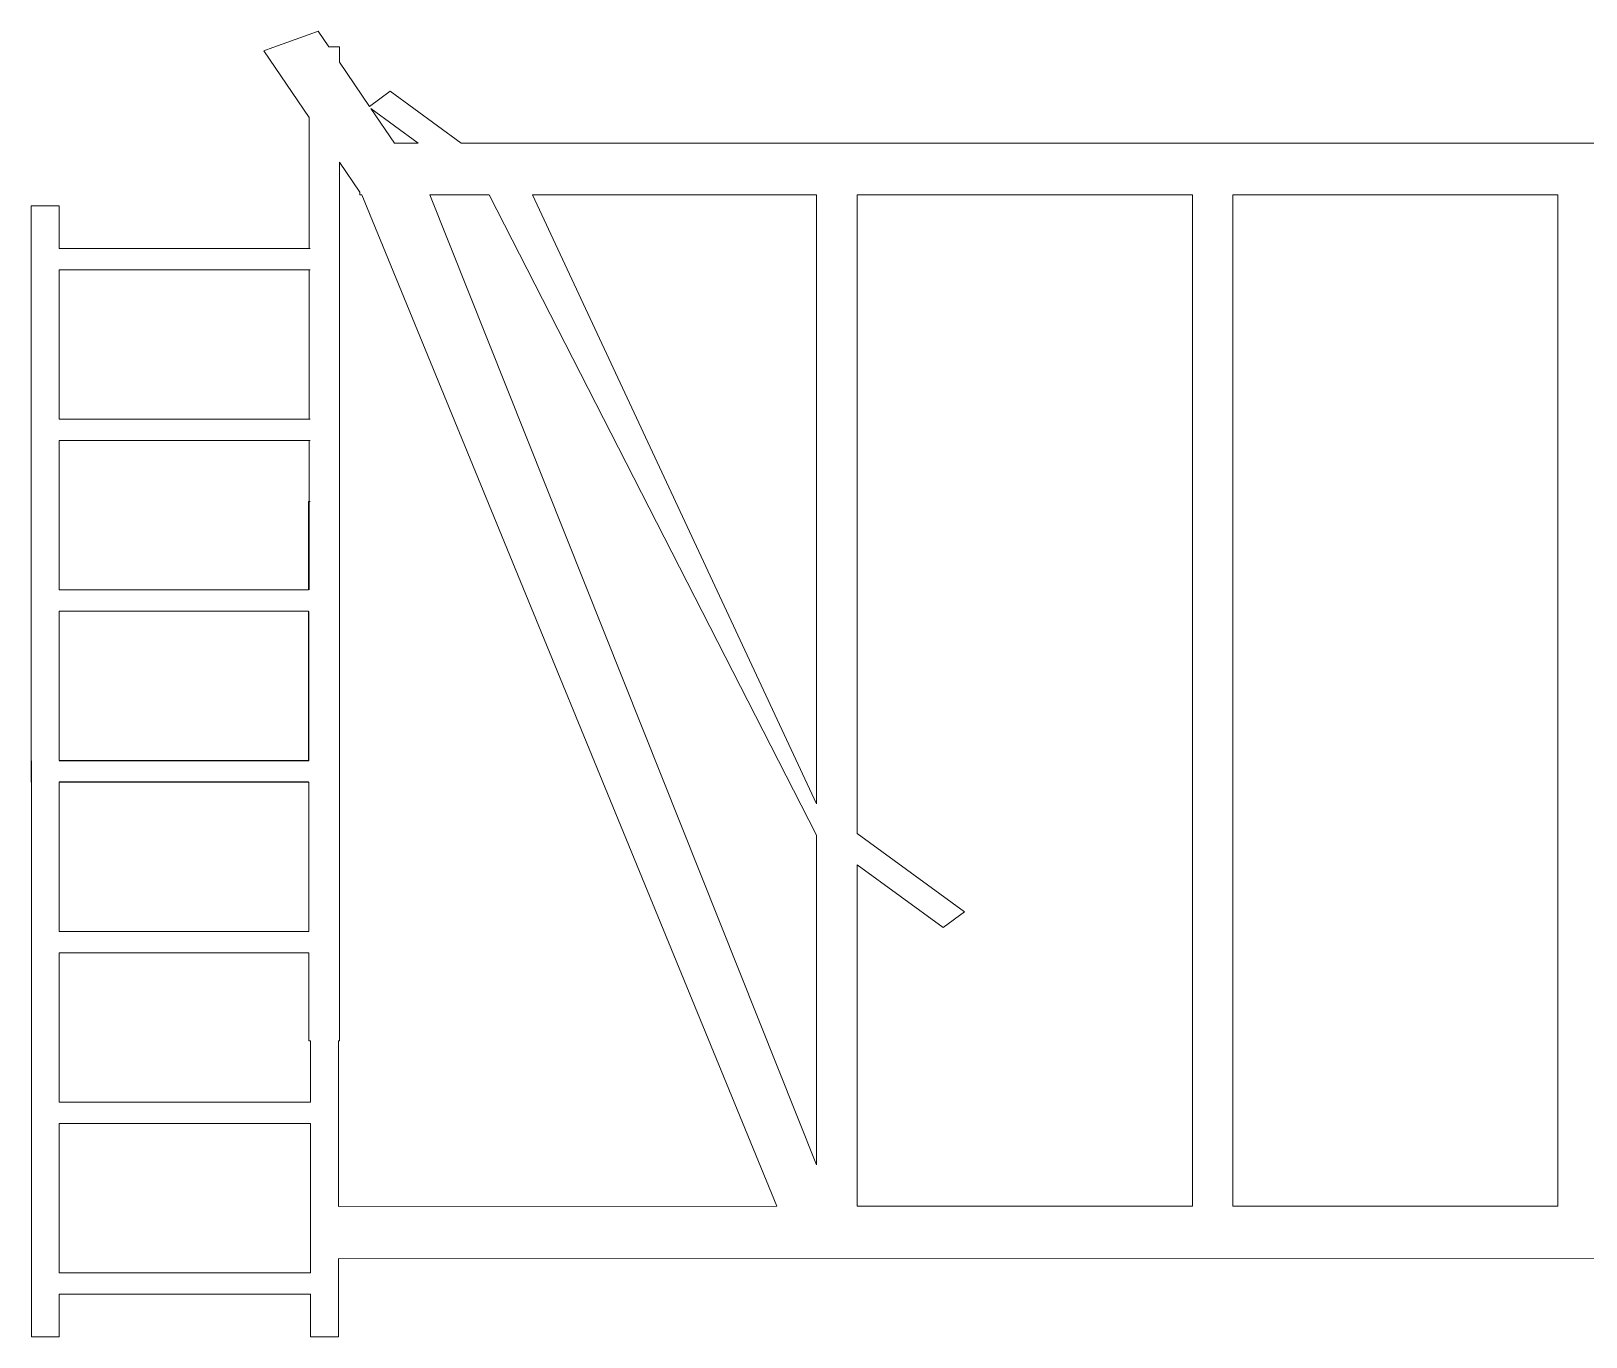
# Model space of a CAD drawing. Header units: millimetres. Extents: x -157 to 980, y -95 to 1044.
# Drawn here: x -156.4 to -103.5, y -19.7 to 24.8 of the extents above; entities that cross this region are included whole.
import ezdxf

# ---------------------------------------------------------------- set-up
doc = ezdxf.new("R2010")
doc.units = ezdxf.units.MM
doc.header["$MEASUREMENT"] = 0
doc.layers.add('Layer 1', color=7, linetype='Continuous')

msp = doc.modelspace()

# ---------------------------------------------------------------- linework, layer by layer
at = {"layer": 'Layer 1', "color": 1, "lineweight": 9}
for points, knots in [([(-35.9525, 17.3578), (-35.9525, 17.3578), (-35.9525, 21.8407), (-35.9525, 21.8407), (-35.9525, 21.8407), (-35.9525, 21.8407), (-34.4098, 24.1076), (-34.4098, 24.1076), (-34.4098, 24.1076), (-34.4098, 24.1076), (-34.7177, 24.2199), (-34.7177, 24.2199), (-34.7177, 24.2199), (-34.7177, 24.2199), (-35.9559, 24.6695), (-35.9559, 24.6695), (-35.9559, 24.6695), (-35.9559, 24.6695), (-36.2672, 24.7813), (-36.2672, 24.7813), (-36.2672, 24.7813), (-36.2672, 24.7813), (-36.6292, 24.2495), (-36.6292, 24.2495), (-36.6292, 24.2495), (-36.6292, 24.2495), (-36.9897, 24.2495), (-36.9897, 24.2495), (-36.9897, 24.2495), (-36.9897, 24.2495), (-36.9897, 23.7198), (-36.9897, 23.7198), (-36.9897, 23.7198), (-36.9897, 23.7198), (-38.0115, 22.2184), (-38.0115, 22.2184), (-38.0115, 22.2184), (-38.0115, 22.2184), (-38.719, 22.7349), (-38.719, 22.7349), (-38.719, 22.7349), (-38.719, 22.7349), (-41.1398, 20.9679), (-41.1398, 20.9679), (-41.1398, 20.9679), (-41.1398, 20.9679), (-141.7747, 20.9679), (-141.7747, 20.9679), (-141.7747, 20.9679), (-141.7747, 20.9679), (-144.1956, 22.7349), (-144.1956, 22.7349), (-144.1956, 22.7349), (-144.1956, 22.7349), (-144.9031, 22.2182), (-144.9031, 22.2182), (-144.9031, 22.2182), (-144.9031, 22.2182), (-145.9248, 23.7192), (-145.9248, 23.7192), (-145.9248, 23.7192), (-145.9248, 23.7192), (-145.9248, 24.2495), (-145.9248, 24.2495), (-145.9248, 24.2495), (-145.9248, 24.2495), (-146.2856, 24.2495), (-146.2856, 24.2495), (-146.2856, 24.2495), (-146.2856, 24.2495), (-146.6477, 24.7813), (-146.6477, 24.7813), (-146.6477, 24.7813), (-146.6477, 24.7813), (-146.9589, 24.6695), (-146.9589, 24.6695), (-146.9589, 24.6695), (-146.9589, 24.6695), (-148.1968, 24.2199), (-148.1968, 24.2199), (-148.1968, 24.2199), (-148.1968, 24.2199), (-148.5046, 24.1076), (-148.5046, 24.1076), (-148.5046, 24.1076), (-148.5046, 24.1076), (-146.9606, 21.8439), (-146.9606, 21.8439), (-146.9606, 21.8439), (-146.9606, 21.8439), (-146.9606, 17.3732), (-146.9606, 17.3732)], [0, 0, 0, 0, 0.0416667, 0.0416667, 0.0416667, 0.0416667, 0.0833333, 0.0833333, 0.0833333, 0.0833333, 0.125, 0.125, 0.125, 0.125, 0.1666667, 0.1666667, 0.1666667, 0.1666667, 0.2083333, 0.2083333, 0.2083333, 0.2083333, 0.25, 0.25, 0.25, 0.25, 0.2916667, 0.2916667, 0.2916667, 0.2916667, 0.3333333, 0.3333333, 0.3333333, 0.3333333, 0.375, 0.375, 0.375, 0.375, 0.4166667, 0.4166667, 0.4166667, 0.4166667, 0.4583333, 0.4583333, 0.4583333, 0.4583333, 0.5, 0.5, 0.5, 0.5, 0.5416667, 0.5416667, 0.5416667, 0.5416667, 0.5833333, 0.5833333, 0.5833333, 0.5833333, 0.625, 0.625, 0.625, 0.625, 0.6666667, 0.6666667, 0.6666667, 0.6666667, 0.7083333, 0.7083333, 0.7083333, 0.7083333, 0.75, 0.75, 0.75, 0.75, 0.7916667, 0.7916667, 0.7916667, 0.7916667, 0.8333333, 0.8333333, 0.8333333, 0.8333333, 0.875, 0.875, 0.875, 0.875, 0.9166667, 0.9166667, 0.9166667, 0.9166667, 1, 1, 1, 1]), ([(-143.2415, 20.9679), (-143.2415, 20.9679), (-144.0521, 20.9679), (-144.0521, 20.9679), (-144.0521, 20.9679), (-144.0521, 20.9679), (-144.8524, 22.1438), (-144.8524, 22.1438), (-144.8524, 22.1438), (-144.8524, 22.1438), (-143.2415, 20.9679), (-143.2415, 20.9679)], [0, 0, 0, 0, 0.25, 0.25, 0.25, 0.25, 0.5, 0.5, 0.5, 0.5, 1, 1, 1, 1]), ([(-145.9572, -15.2526), (-145.9572, -15.2526), (-145.9572, -9.6122), (-145.9572, -9.6122), (-145.9572, -9.6122), (-145.9572, -9.6122), (-145.9248, -9.6122), (-145.9248, -9.6122), (-145.9248, -9.6122), (-145.9248, -9.6122), (-145.9248, 20.3164), (-145.9248, 20.3164), (-145.9248, 20.3164), (-145.9248, 20.3164), (-145.2333, 19.3002), (-145.2333, 19.3002), (-145.2333, 19.3002), (-145.2333, 19.3002), (-145.2333, 19.2009), (-145.2333, 19.2009), (-145.2333, 19.2009), (-145.2333, 19.2009), (-145.1657, 19.2009), (-145.1657, 19.2009), (-145.1657, 19.2009), (-145.1657, 19.2009), (-131.0303, -15.2392), (-131.0303, -15.2392), (-131.0303, -15.2392), (-131.0303, -15.2392), (-145.9572, -15.2511), (-145.9572, -15.2511)], [0, 0, 0, 0, 0.1111111, 0.1111111, 0.1111111, 0.1111111, 0.2222222, 0.2222222, 0.2222222, 0.2222222, 0.3333333, 0.3333333, 0.3333333, 0.3333333, 0.4444444, 0.4444444, 0.4444444, 0.4444444, 0.5555556, 0.5555556, 0.5555556, 0.5555556, 0.6666667, 0.6666667, 0.6666667, 0.6666667, 0.7777778, 0.7777778, 0.7777778, 0.7777778, 1, 1, 1, 1]), ([(-142.8494, 19.2009), (-142.8494, 19.2009), (-140.8205, 19.2009), (-140.8205, 19.2009), (-140.8205, 19.2009), (-140.8205, 19.2009), (-129.6711, -2.6048), (-129.6711, -2.6048), (-129.6711, -2.6048), (-129.6711, -2.6048), (-129.6711, -13.8287), (-129.6711, -13.8287), (-129.6711, -13.8287), (-129.6711, -13.8287), (-142.8494, 19.2009), (-142.8494, 19.2009)], [0, 0, 0, 0, 0.2, 0.2, 0.2, 0.2, 0.4, 0.4, 0.4, 0.4, 0.6, 0.6, 0.6, 0.6, 1, 1, 1, 1]), ([(-139.354, 19.2009), (-139.354, 19.2009), (-129.6711, 19.2009), (-129.6711, 19.2009), (-129.6711, 19.2009), (-129.6711, 19.2009), (-129.6711, -1.5342), (-129.6711, -1.5342), (-129.6711, -1.5342), (-129.6711, -1.5342), (-139.354, 19.2009), (-139.354, 19.2009)], [0, 0, 0, 0, 0.25, 0.25, 0.25, 0.25, 0.5, 0.5, 0.5, 0.5, 1, 1, 1, 1]), ([(-116.8756, -15.2392), (-116.8756, -15.2392), (-128.2878, -15.2392), (-128.2878, -15.2392), (-128.2878, -15.2392), (-128.2878, -15.2392), (-128.2878, -3.6145), (-128.2878, -3.6145), (-128.2878, -3.6145), (-128.2878, -3.6145), (-125.3655, -5.7475), (-125.3655, -5.7475), (-125.3655, -5.7475), (-125.3655, -5.7475), (-124.6324, -5.212), (-124.6324, -5.212), (-124.6324, -5.212), (-124.6324, -5.212), (-128.2878, -2.5439), (-128.2878, -2.5439), (-128.2878, -2.5439), (-128.2878, -2.5439), (-128.2878, 19.2009), (-128.2878, 19.2009), (-128.2878, 19.2009), (-128.2878, 19.2009), (-116.8756, 19.2009), (-116.8756, 19.2009), (-116.8756, 19.2009), (-116.8756, 19.2009), (-116.8756, -15.2392), (-116.8756, -15.2392)], [0, 0, 0, 0, 0.1111111, 0.1111111, 0.1111111, 0.1111111, 0.2222222, 0.2222222, 0.2222222, 0.2222222, 0.3333333, 0.3333333, 0.3333333, 0.3333333, 0.4444444, 0.4444444, 0.4444444, 0.4444444, 0.5555556, 0.5555556, 0.5555556, 0.5555556, 0.6666667, 0.6666667, 0.6666667, 0.6666667, 0.7777778, 0.7777778, 0.7777778, 0.7777778, 1, 1, 1, 1]), ([(-104.4258, -15.2392), (-104.4258, -15.2392), (-115.4921, -15.2392), (-115.4921, -15.2392), (-115.4921, -15.2392), (-115.4921, -15.2392), (-115.4921, 19.2009), (-115.4921, 19.2009), (-115.4921, 19.2009), (-115.4921, 19.2009), (-104.4258, 19.2009), (-104.4258, 19.2009), (-104.4258, 19.2009), (-104.4258, 19.2009), (-104.4258, -15.2392), (-104.4258, -15.2392)], [0, 0, 0, 0, 0.2, 0.2, 0.2, 0.2, 0.4, 0.4, 0.4, 0.4, 0.6, 0.6, 0.6, 0.6, 1, 1, 1, 1]), ([(-156.4265, -0.8012), (-156.4265, -0.8012), (-156.4265, 18.8349), (-156.4265, 18.8349), (-156.4265, 18.8349), (-156.4265, 18.8349), (-155.4756, 18.8349), (-155.4756, 18.8349), (-155.4756, 18.8349), (-155.4756, 18.8349), (-155.4756, 17.3819), (-155.4756, 17.3819), (-155.4756, 17.3819), (-155.4756, 17.3819), (-146.9189, 17.3819), (-146.9189, 17.3819)], [0, 0, 0, 0, 0.2, 0.2, 0.2, 0.2, 0.4, 0.4, 0.4, 0.4, 0.6, 0.6, 0.6, 0.6, 1, 1, 1, 1]), ([(-146.9189, 16.6553), (-146.9189, 16.6553), (-155.4756, 16.6553), (-155.4756, 16.6553), (-155.4756, 16.6553), (-155.4756, 16.6553), (-155.4756, 11.5691), (-155.4756, 11.5691), (-155.4756, 11.5691), (-155.4756, 11.5691), (-146.9189, 11.5691), (-146.9189, 11.5691)], [0, 0, 0, 0, 0.25, 0.25, 0.25, 0.25, 0.5, 0.5, 0.5, 0.5, 1, 1, 1, 1]), ([(-146.9189, 10.8427), (-146.9189, 10.8427), (-155.4756, 10.8427), (-155.4756, 10.8427), (-155.4756, 10.8427), (-155.4756, 10.8427), (-155.4756, 5.7567), (-155.4756, 5.7567), (-155.4756, 5.7567), (-155.4756, 5.7567), (-146.9728, 5.7567), (-146.9728, 5.7567), (-146.9728, 5.7567), (-146.9728, 5.7567), (-146.9728, 8.7576), (-146.9728, 8.7576), (-146.9728, 8.7576), (-146.9728, 8.7576), (-146.9189, 8.7576), (-146.9189, 8.7576)], [0, 0, 0, 0, 0.1666667, 0.1666667, 0.1666667, 0.1666667, 0.3333333, 0.3333333, 0.3333333, 0.3333333, 0.5, 0.5, 0.5, 0.5, 0.6666667, 0.6666667, 0.6666667, 0.6666667, 1, 1, 1, 1]), ([(-146.9728, -0.0558), (-146.9728, -0.0558), (-146.9728, 5.03), (-146.9728, 5.03), (-146.9728, 5.03), (-146.9728, 5.03), (-155.4756, 5.03), (-155.4756, 5.03), (-155.4756, 5.03), (-155.4756, 5.03), (-155.4756, -0.0558), (-155.4756, -0.0558), (-155.4756, -0.0558), (-155.4756, -0.0558), (-146.9728, -0.0558), (-146.9728, -0.0558)], [0, 0, 0, 0, 0.2, 0.2, 0.2, 0.2, 0.4, 0.4, 0.4, 0.4, 0.6, 0.6, 0.6, 0.6, 1, 1, 1, 1]), ([(-146.9625, 5.02), (-146.9625, 5.02), (-146.9625, -0.0721), (-146.9625, -0.0721), (-146.9625, -0.0721), (-146.9625, -0.0721), (-155.4652, -0.0721), (-155.4652, -0.0721)], [0, 0, 0, 0, 0.3333333, 0.3333333, 0.3333333, 0.3333333, 1, 1, 1, 1]), ([(-156.416, -0.0722), (-156.416, -0.0722), (-156.416, -19.6895), (-156.416, -19.6895), (-156.416, -19.6895), (-156.416, -19.6895), (-155.4652, -19.6895), (-155.4652, -19.6895), (-155.4652, -19.6895), (-155.4652, -19.6895), (-155.4652, -18.2365), (-155.4652, -18.2365), (-155.4652, -18.2365), (-155.4652, -18.2365), (-146.9084, -18.2365), (-146.9084, -18.2365), (-146.9084, -18.2365), (-146.9084, -18.2365), (-146.9084, -19.6895), (-146.9084, -19.6895), (-146.9084, -19.6895), (-146.9084, -19.6895), (-145.9572, -19.6895), (-145.9572, -19.6895), (-145.9572, -19.6895), (-145.9572, -19.6895), (-145.9572, -17.0263), (-145.9572, -17.0263)], [0, 0, 0, 0, 0.125, 0.125, 0.125, 0.125, 0.25, 0.25, 0.25, 0.25, 0.375, 0.375, 0.375, 0.375, 0.5, 0.5, 0.5, 0.5, 0.625, 0.625, 0.625, 0.625, 0.75, 0.75, 0.75, 0.75, 1, 1, 1, 1]), ([(-146.9625, -0.7988), (-146.9625, -0.7988), (-146.9625, -5.8846), (-146.9625, -5.8846), (-146.9625, -5.8846), (-146.9625, -5.8846), (-155.4652, -5.8846), (-155.4652, -5.8846), (-155.4652, -5.8846), (-155.4652, -5.8846), (-155.4652, -0.7988), (-155.4652, -0.7988), (-155.4652, -0.7988), (-155.4652, -0.7988), (-146.9625, -0.7988), (-146.9625, -0.7988)], [0, 0, 0, 0, 0.2, 0.2, 0.2, 0.2, 0.4, 0.4, 0.4, 0.4, 0.6, 0.6, 0.6, 0.6, 1, 1, 1, 1]), ([(-146.9625, -6.6113), (-146.9625, -6.6113), (-146.9625, -9.6122), (-146.9625, -9.6122), (-146.9625, -9.6122), (-146.9625, -9.6122), (-146.9084, -9.6122), (-146.9084, -9.6122), (-146.9084, -9.6122), (-146.9084, -9.6122), (-146.9084, -11.6973), (-146.9084, -11.6973), (-146.9084, -11.6973), (-146.9084, -11.6973), (-155.4652, -11.6973), (-155.4652, -11.6973), (-155.4652, -11.6973), (-155.4652, -11.6973), (-155.4652, -6.6113), (-155.4652, -6.6113), (-155.4652, -6.6113), (-155.4652, -6.6113), (-146.9625, -6.6113), (-146.9625, -6.6113)], [0, 0, 0, 0, 0.1428571, 0.1428571, 0.1428571, 0.1428571, 0.2857143, 0.2857143, 0.2857143, 0.2857143, 0.4285714, 0.4285714, 0.4285714, 0.4285714, 0.5714286, 0.5714286, 0.5714286, 0.5714286, 0.7142857, 0.7142857, 0.7142857, 0.7142857, 1, 1, 1, 1]), ([(-146.9084, -17.5099), (-146.9084, -17.5099), (-155.4652, -17.5099), (-155.4652, -17.5099), (-155.4652, -17.5099), (-155.4652, -17.5099), (-155.4652, -12.4237), (-155.4652, -12.4237), (-155.4652, -12.4237), (-155.4652, -12.4237), (-146.9084, -12.4237), (-146.9084, -12.4237), (-146.9084, -12.4237), (-146.9084, -12.4237), (-146.9084, -17.5099), (-146.9084, -17.5099)], [0, 0, 0, 0, 0.2, 0.2, 0.2, 0.2, 0.4, 0.4, 0.4, 0.4, 0.6, 0.6, 0.6, 0.6, 1, 1, 1, 1])]:
    msp.add_open_spline(points, degree=3, knots=knots, dxfattribs=at)
for points in [[(-146.9606, 16.6433), (-146.9606, 16.6433), (-146.9606, 11.5664), (-146.9606, 11.5664)], [(-146.9606, 10.8284), (-146.9606, 10.8284), (-146.9606, 5.7482), (-146.9606, 5.7482)], [(-146.9728, -0.7825), (-146.9728, -0.7825), (-155.4756, -0.7825), (-155.4756, -0.7825)], [(-145.9572, -17.0181), (-145.9572, -17.0181), (-36.9113, -17.0263), (-36.9113, -17.0263)]]:
    msp.add_open_spline(points, degree=3, dxfattribs=at)

doc.saveas('drawing.dxf')
